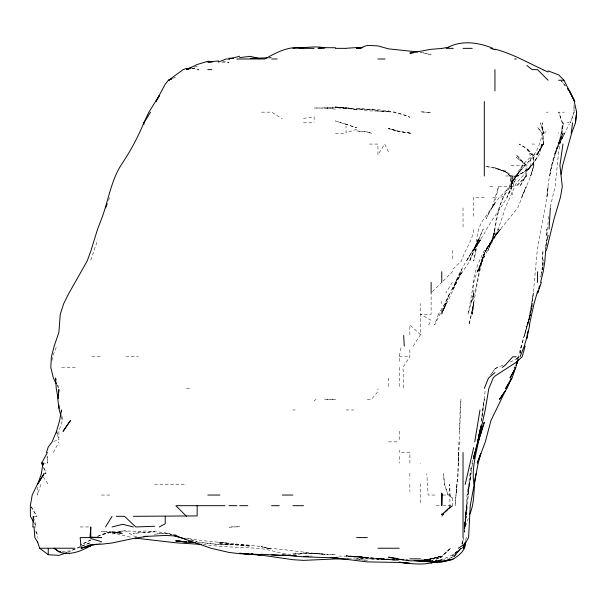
<?xml version="1.0" encoding="UTF-8"?>
<svg xmlns="http://www.w3.org/2000/svg" width="607" height="607" viewBox="0 0 607 607"><rect width="100%" height="100%" fill="white"/><g stroke="black" fill="none" stroke-linecap="round" stroke-linejoin="round"><path stroke-width="0.46" stroke-dasharray="3.04 2.28" d="M459.62 431.236L460.098 409.96L460.948 399.33L458.414 463.141L458.725 452.503L457.701 473.779L455.174 505.684L456.798 484.409M526.777 175.984L527.005 165.347L516.216 157.221L526.064 165.347L516.216 154.709L526.011 165.347L525.882 175.984L519.713 186.615L526.026 175.984L516.216 186.258L526.777 175.984L524.509 175.984M52.354 360.33L52.475 356.787M543.424 144.071L543.811 133.441L540.458 122.804L543.386 133.441L542.248 122.804C543.735 137.698 537.62 153.07 526.846 163.351L537.483 154.155L543.424 144.071L542.605 133.441L537.483 127.311L542.241 133.441L543.364 144.071L537.483 153.715L543.477 144.071L541.922 144.071L537.612 154.709L543.159 144.071L537.483 153.146C523.735 159.383 516.375 173.352 510.798 186.615C500.069 198.041 497.99 213.755 494.94 228.422L492.573 239.795L494.94 228.399C496.556 209.483 504.151 190.993 516.216 176.364L526.846 169.99L532.013 165.347L526.846 169.96L517.718 175.984L526.846 169.99L531.231 165.347L526.846 171.235L531.019 165.347L530.063 154.709L526.846 148.548L519.228 144.071L526.846 148.632L531.633 154.709L533.022 154.709C536.376 169.922 526.891 183.61 521.618 197.252L526.307 186.615L517.718 207.89L494.94 236.002L485.706 250.433L481.305 261.063L478.574 271.701L481.844 261.063L477.489 271.701L484.303 256.306L477.61 271.701L481.844 261.063L478.483 271.701L484.303 253.946C477.079 277.042 475.023 301.429 469.014 324.882L473.672 302.954L471.882 314.244L473.581 303.606L472.466 314.244L473.452 303.606L473.513 292.969L473.672 295.412C470.759 279.524 477.299 264.424 484.303 250.57L484.416 250.433C495.722 238.817 500.464 222.936 505.335 207.89L516.216 183.261L532.271 165.347L537.483 156.803L531.55 165.347L539.289 154.709L541.922 144.071M458.938 441.866L458.171 473.779L455.925 495.046M546.99 235.364L548.652 215.864M542.294 269.925L542.962 250.433L541.983 269.925M464.363 528.727L466.335 516.314L464.317 532.271L467.056 495.046L471.1 465.797M464.939 526.952L467.58 495.046L472.496 463.141L467.967 495.046L470.85 473.779M529.236 319.563L529.645 314.244L533.606 292.969L530.055 316.019M465.728 516.314L466.95 505.684L464.393 526.064L466.608 505.684L464.689 526.952L467.367 505.684L469.219 484.409M481.404 420.598L485.334 389.595M482.178 417.055L484.303 399.33L480.85 423.254M511.299 186.615L512.467 175.984L511.451 186.615L510.813 175.984L511.564 186.615L507.02 197.252L511.322 186.615L514.379 175.984L510.434 186.615L515.867 175.984L510.183 186.615L499.417 197.252L484.12 218.52C474.788 231.055 477.079 246.7 473.672 260.964L476.04 250.433L477.519 239.795L475.099 250.433L479.758 239.795L473.672 250.433L483.202 229.158L469.401 261.063L473.672 251.237L469.826 261.063L455.417 282.338L462.276 271.701C454.689 284.782 449.726 299.152 441.767 312.074L446.221 303.606L441.767 312.893L446.062 303.606L441.767 314.244C446.084 303.333 449.104 291.519 456.775 282.338L452.397 288.682L461.001 271.701L452.397 290.753C459.142 269.69 472.155 251.73 484.303 233.642C492.33 217.162 505.555 203.808 512.171 186.615L511.906 175.984L505.578 170.946L494.94 167.843L485.19 166.356L494.94 168.253L505.578 171.811L510.487 175.984L505.578 171.796L509.941 175.984L511.564 186.615M545.754 247.77L546.77 239.795L545.314 249.545L546.937 239.795M520.161 353.244L521.269 346.149L530.192 314.244L527.468 324.882C533.758 300.518 534.623 275.312 537.301 250.433C540.738 229.127 545.731 208.095 548.121 186.615L547.036 197.252C548.038 179.293 551.786 161.394 558.751 144.8L564.616 133.441L559.168 144.071C554.935 154.353 551.649 165.005 549.813 175.984C551.687 161.113 556.293 146.659 563.342 133.441L554.578 154.709L558.751 142.281L562.772 133.441L558.751 143.51L561.665 133.441L563.531 122.804L558.751 143.874L561.665 133.441L562.257 122.804L558.751 112.166L564.328 112.166M543.713 261.063L544.001 259.295M542.256 269.925L542.84 266.382M542.984 265.494L543.568 261.951M520.207 353.244L521.405 346.149L530.336 314.244L524.471 335.512L530.336 314.244L527.604 324.882L529.608 318.675M472.481 460.402L471.973 463.141L472.534 460.417M463.702 537.59L462.268 543.69M517.604 358.525L521.132 346.149M541.292 274.356L540.754 277.02L541.398 274.356M541.467 273.476L541.823 271.701M399.224 361.37L399.224 356.787L401.394 346.149M464.302 531.383L465.212 526.952L468.71 517.202M461.859 543.629L463.035 538.106M541.581 273.476L541.96 271.701M462.276 543.993L463.035 540.609L462.124 543.993M530.928 311.581L532.711 303.606L527.529 324.882M498.514 186.615L494.94 202.45L486.199 218.52L491.511 207.89L494.94 203.451L491.898 207.89L498.514 186.615L510.654 186.615M473.672 229.643C472.466 241.176 464.514 250.183 461.479 261.063L452.397 269.599L452.397 271.701L443.095 281.011M550.261 207.002L555.094 186.615L558.751 151.022L561.968 133.441L562.484 122.804L558.751 112.166M40.745 484.409L37.611 495.046L37.353 485.297M441.107 303.606L441.767 301.436M90.792 260.198L97.735 239.795M518.378 358.525L518.924 356.787L518.378 358.441M533.932 165.347L530.564 175.984L533.917 165.347L533.022 154.709L526.846 148.503L531.633 154.709M62.005 416.167L62.4 420.598L58.887 431.236L58.887 439.863L53.78 441.365M452.397 506.056L441.767 514.266L452.526 505.684L452.397 497.968L449.946 495.046L449.764 484.409L449.946 505.684L441.767 516.314L441.767 513.537M108.471 200.522L109.723 197.252M462.451 544.388L463.035 542.855M53.128 355.148L56.739 346.149M229.051 527.225L239.689 526.732L229.051 526.952M485.706 250.433L484.303 253.521L492.345 239.795L500.35 229.158L494.94 236.586L498.924 229.158C490.555 246.89 478.635 263.097 473.794 282.338L467.989 314.244L473.672 293.629L470.941 303.606C477.512 287.43 478.172 269.607 484.303 253.286L481.397 261.063C485.661 249.302 492.444 238.407 500.836 229.158M559.244 144.071L569.389 123.752M460.743 271.701L463.035 267.171M53.424 452.503L58.887 441.866M428.663 324.882L431.129 320.268L420.492 314.244L431.129 314.244L431.129 292.969M452.397 282.232L445.872 292.969M413.147 346.149L420.492 334.677L420.492 303.606M409.854 349.67L409.854 356.787L402.896 367.417L403.761 378.055L403.792 388.692M456.297 554.305L460.614 548.227L454.044 556.733M494.94 368.942L497.588 367.417L494.94 368.965L490.57 375.02L494.94 368.965L497.118 367.417L504.728 364.625M454.15 556.733L461.153 548.227L452.397 555.572L460.167 548.834M441.767 516.314L451.312 505.684L441.767 514.69L452.397 505.684L443.247 505.684M461.153 548.227L452.397 557.218L449.134 558.531M432.457 291.641L441.767 282.338M450.576 548.227L441.767 556.665L436.532 558.857L441.767 556.687L450.576 548.227L441.767 555.883L431.645 558.857L441.767 555.974L431.129 558.857L424.923 559.897M516.216 359.169L518.765 356.787L516.216 359.147L508.848 362.728M543.842 133.441L548.121 129.822M460.986 548.227C454.211 555.253 445.037 559.039 435.56 560.701L440.879 560.193M314.138 400.886L316.088 399.33M90.792 539.881L80.154 545.139L90.792 540.025M80.154 546.99L67.749 552.355M98.053 536.391L101.43 534.79L112.06 532.043L122.697 533.151L112.06 532.043L101.43 534.79M97.203 536.444L101.43 534.532L112.06 531.322L122.697 531.368L112.06 533.948L122.697 530.95L133.335 531.155L143.973 532.362L133.335 533.485L143.973 530.988L154.603 531.861L143.973 532.688L154.603 531.345L165.241 532.893L174.991 535.366M172.661 78.447L175.878 76.998L174.209 77.719M80.154 546.672L69.524 550.959L62.43 551.368M81.793 546.3L90.792 542.499L81.793 546.034M567.386 122.804L569.389 121.992M448.96 558.531L452.397 557.218L461.328 548.227L460.872 548.227M356.681 129.321L346.043 132.819L346.043 126.157M500.6 197.252L505.578 195.629M194.49 67.104L197.146 66.269L194.49 66.929M439.104 560.671L441.767 559.912L439.104 560.663M431.129 560.595L437.397 558.857L441.767 556.687M441.767 560.329L448.095 558.857M424.035 560.011L441.767 556.839L424.217 559.995M269.022 58.143L270.737 57.802M98.766 543.295L101.43 542.886M303.5 118.365L314.138 116.756L314.138 122.326M441.767 560.102L437.336 560.762L440.879 560.405M421.379 560.208L431.129 558.857M424.035 559.927L431.129 559.123L421.379 559.654M438.216 560.709L440.879 560.519L432.017 560.724M191.827 68.629L196.258 68.394M268.939 57.756L271.595 57.635M191.827 68.424L197.146 68.348M261.594 112.166L271.595 112.166L282.232 118.805M546.224 112.166L548.121 112.166M303.5 122.804L313.288 122.804M335.405 133.441L344.647 133.441M369.451 144.071L377.949 144.071L377.949 154.709L384.686 144.071L388.586 152.114M532.119 144.071L534.426 144.071M535.852 154.709L536.8 154.709M511.071 165.347L527.005 165.347M505.578 175.984L518.856 175.984M489.963 186.615L494.94 186.615M484.303 197.252L473.672 197.252L473.672 218.52M492.808 197.252L494.94 197.252M91.839 356.787L101.43 356.787M125.945 356.787L138.366 356.787M399.224 356.787L409.854 356.787M61.648 367.417L77.529 367.417M186.508 388.692L191.774 388.692M367.318 399.33L371.454 399.33L377.949 391.523L377.949 388.692M292.87 409.96L295.268 409.96M346.043 409.96L353.767 409.96M388.586 441.866L399.224 441.866M42.528 463.141L47.816 463.141L47.551 456.047M409.93 463.141L409.854 452.503L399.224 452.503L399.224 450.128M420.052 463.141L420.492 463.141M43.522 473.779L46.003 473.779L43.992 466.684M154.603 484.409L186.508 484.409M101.43 495.046L112.06 495.046M434.862 495.046L428.155 495.046L426.789 473.779M442.837 495.046L445.621 495.046M449.946 495.046L448.087 495.046L444.506 484.409L443.527 473.779L444.506 484.409L448.087 495.046L452.397 497.968M436.167 505.684L440.834 505.684M34.106 516.314L36.89 516.314L31.01 506.443M32.884 526.952L36.481 526.952L34.06 518.977M80.154 526.952L89.525 526.952M394.793 559.305C375.247 558.759 355.884 555.564 336.293 556.187M221.965 62.142L229.051 62.24L222.852 61.474M394.793 559.927L388.586 559.775L346.043 555.686L398.336 560.42L346.043 556.429M309.707 556.058L312.362 556.171M199.809 542.802L207.784 543.212L197.146 542.112M377.949 558.432L384.747 558.857M203.353 544.555C220.705 546.937 238.24 547.119 255.714 548.227C271.868 548.607 287.172 557.871 303.5 553.265L292.87 553.205L314.138 553.44L303.5 552.947L335.405 554.692C312.484 554.358 290.009 549.464 267.163 548.227L271.595 549.153C254.341 544.039 236.214 544.517 218.421 543.675L250.327 546.05L239.689 544.866L229.051 544.077L250.327 546.103C229.218 542.134 207.571 542.279 186.508 538.143M356.681 559.502L367.318 560.314L350.383 558.501M380.073 558.857L388.586 559.616M346.916 558.144L349.518 558.41M175.878 534.904L165.241 533.075L154.603 534.221L165.241 533.136L171.447 534.964M409.854 133.085L399.224 131.582L388.586 128.472L399.224 131.461L388.586 128.676L399.224 131.347L411.827 133.441L399.224 131.347M112.06 532.058L122.697 533.803L112.06 531.884L101.43 531.421L112.06 532.643L131.969 537.59M190.059 540.025L197.146 541.505L186.508 538.242M420.492 52.27L431.129 54.721L420.492 52.179M136.583 536.8L133.335 535.746L122.697 529.258M420.492 334.677L409.854 324.882L409.854 335.512M43.325 476.814L48.249 484.409M30.82 506.443L36.89 516.314M35.722 531.762L37.611 534.964L37.611 537.59M34.136 522.862L36.481 526.952M56.762 384.603L58.887 388.692L56.921 382.486M35.828 530.958L37.611 534.964M43.317 467.231L46.003 473.779M61.337 417.055L62.4 420.598M57.49 434.68L58.887 439.863M46.982 456.934L47.816 463.141M511.443 186.615L512.528 197.252M546.831 235.364L546.687 229.158L546.732 235.364M558.751 132.667L558.751 133.441M537.483 153.146L537.483 154.709M463.035 207.89L463.035 229.158M452.397 250.433L452.397 261.063M420.492 483.741L420.492 503.704M409.854 473.346L409.854 479.181M409.854 484.409L409.854 491.389M399.224 367.417L399.224 388.692M399.224 431.236L399.224 440.075M399.224 456.464L399.224 463.141M388.586 378.055L388.586 388.692M466.328 537.59L465.683 540.245L466.328 537.59M494.864 229.158L492.125 239.795L488.043 250.433L491.996 239.795L494.94 229.158M515.745 175.984L512.991 186.615L516.216 177.487L522.976 165.347L516.216 175.984L525.101 165.347L515.745 175.984M574.017 112.166L570.413 122.804L574.146 112.166L574.01 105.079L574.017 112.166M438.421 314.244L434.635 324.882L445.227 303.606L449.878 292.969L444.764 303.606L438.421 314.244M494.94 232.595L492.125 239.795L485.767 250.433L492.945 239.795L485.797 250.433L492.027 239.795L494.94 232.595M478.642 239.795L473.672 250.433L480.698 239.795L473.672 249.507L480.752 239.795L473.672 249.242L466.54 261.063L478.642 239.795M335.436 399.33L324.775 399.33L335.436 399.33M335.405 107.325L324.775 107.871L346.043 107.522L356.681 109.662L346.043 108.099L356.681 109.275L335.405 107.727L346.043 107.522L335.405 107.325M229.051 544.198L218.421 544.433L207.784 543.394L218.421 544.433L229.051 544.198M388.586 111.316L367.318 110.853L356.681 108.152L377.949 110.413L367.318 109.306L356.681 109.063C374.678 109.184 393.207 109.51 409.854 117.234C399.74 113.031 388.882 111.066 377.949 111.013L388.586 111.316M324.775 107.932L314.138 108.008L324.775 108.145L335.405 109.131L324.775 107.932M394.793 559.844L356.681 558.432L394.793 559.874M356.681 556.323L346.043 556.05L356.681 556.384L367.318 557.529L356.681 556.323M367.318 557.567L356.681 557.029L367.318 557.567M324.775 554.237L314.138 553.622L324.775 554.267M425.37 112.166L420.492 111.771L431.129 112.652L425.37 112.166M367.318 131.962L356.681 130.922L367.318 132.091L372.023 133.441L367.318 131.962M229.051 543.409L218.421 542.233L229.051 543.409M346.043 108.554L335.405 106.749L346.043 108.585M267.383 548.227L260.957 546.626L267.383 548.227M346.043 124.185L335.405 120.945L356.681 127.804L346.043 124.185M505.578 171.811L494.94 167.911L505.578 171.895M565.352 85.883L561.316 80.966L565.352 85.936"/><path stroke-width="0.91" d="M549.069 229.158L550.337 207.89M58.386 398.435L58.583 394.861M58.735 392.175L58.887 389.497L57.84 399.33L58.887 408.42M545.663 250.433L544.874 261.063L543.197 271.701L540.617 282.338M480.478 428.572L480.729 426.804L478.096 441.866L484.303 422.206L478.104 441.866L485.228 409.96L488.772 388.692L493.218 378.055L494.94 376.105L516.216 362.258L522.149 356.787L525.169 346.149M511.625 378.055L506.799 388.692L499.493 399.33L505.578 390.438L490.904 420.598L485.334 441.866L477.269 463.141L480.82 453.391L478.172 463.141L470.266 505.684L468.596 537.59L463.035 547.385L464.347 544.115M480.744 426.804L480.274 431.236L477.921 440.986L480.827 426.804M561.164 174.209L562.681 165.347L571.559 133.441L575.466 122.804L576.642 112.166L574.268 101.536M575.466 122.804L576.65 112.166M571.187 133.441L572.56 122.804M528.022 331.081L526.846 338.691M480.016 409.96L474.75 441.866M562.977 144.071L559.92 165.347L562.287 186.615L560.443 197.252L554.153 218.52L546.391 250.433M481.161 425.029C479.53 444.992 470.66 464.173 473.968 484.409M42.649 465.592L41.64 463.141L42.991 463.141L41.359 473.779L37.611 484.409L44.008 473.779L37.611 483.938M465.561 542.021C466.017 550.412 458.755 555.708 452.397 559.571C442.306 562.53 431.736 562.257 421.379 561.141M473.672 447.579L465.205 484.409M478.043 440.098L479.56 432.123M476.025 473.779C472.861 487.292 475.607 501.503 469.537 514.546M517.081 361.127L515.829 367.417L510.039 378.055L515.654 367.417L512.111 378.055L505.578 388.692L511.155 378.874M480.069 431.236L477.975 441.866L473.672 457.086L475.122 452.503L473.672 458.991L474.879 453.429M529.767 324.882L526.846 338.046M529.387 324.882L534.046 303.606L537.483 291.732M56.337 383.783L53.355 378.055L50.806 367.417L51.383 356.787L54.182 346.149L58.887 332.37L60.26 314.244L63.712 303.606L69.061 292.969L87.165 261.063L90.792 251.184L97.575 229.158L101.68 218.52C108.35 200.871 110.77 181.698 120.914 165.347C129.928 151.955 137.751 137.789 143.844 122.804M547.082 239.795L548.121 235.364M475.076 452.503L477.701 441.866M46.382 452.503L48.249 447.048L52.073 441.866L56.557 431.236L59.63 420.598L61.459 409.96L61.618 411.736M465.394 542.021L463.756 548.227L465.038 542.908L463.035 548.227L464.507 543.796M537.483 292.908L538.242 290.267M538.743 288.507L539.494 285.859M526.846 337.454L524.266 346.149L520.024 356.787M516.216 365.467L517.839 360.262M517.839 360.095L516.216 365.057L518.59 359.268M537.772 292.969L541.353 282.338M478.013 440.986L481.647 431.236M105.648 207.89L107.219 203.8M484.303 388.419L488.506 378.055L494.94 372.599M143.973 122.546L148.859 112.166L159.36 95.458M37.331 484.409L32.194 495.046L30.35 505.684L30.388 516.314L33.673 522.043M517.915 359.959L516.216 363.123L518.105 359.959M41.64 463.141L47.414 452.503M159.52 95.458L155.931 101.536L165.241 84.214L168.389 80.261L171.72 78.811M150.498 112.166L143.973 122.804L143.973 124.344M105.527 526.952L112.06 516.314M502.247 367.417L505.578 364.822L512.756 356.787L516.216 356.787M458.376 548.227L463.035 545.078M452.397 559.252L453.057 558.857M90.792 537.119L89.973 537.59L90.792 526.952L90.792 537.119L101.43 537.59L80.154 537.59L81.171 548.227L96.999 544.176M159.307 526.952L165.241 523.78L165.241 516.314M171.857 78.811L168.64 80.261L183.041 69.63L186.508 68.5L189.172 68.462M356.681 48.355L359.116 48.355L367.318 45.358L377.949 45.904L388.586 48.871L417.836 51.929M66.861 552.658L58.887 555.382L48.249 554.707L39.622 548.227L37.611 541.937M190.059 68.508L186.508 69.63L197.146 64.494L207.784 61.322L212.215 61.633M451.509 559.259L441.767 562.12L435.56 561.771M60.662 551.467L58.887 551.566L54.099 548.227L58.887 551.884C69.934 555.966 81.11 551.08 90.792 545.754L81.171 548.227L90.792 544.525L101.43 544.206L112.06 542.999L133.335 538.485L147.516 536.269M229.051 58.993L239.689 56.231M112.06 526.952L122.697 524.296L133.335 526.952M190.947 67.809L186.508 68.917L189.172 68.773M450.629 559.434L441.767 561.574L451.509 559.449M436.448 561.801L431.129 562.917L435.56 561.665C423.807 565.542 411.227 563.812 399.224 562.188L409.854 563.326L399.224 562.454L367.318 561.9L331.862 557.56M292.87 48.355C303.508 48.325 314.107 45.533 324.775 47.87L318.03 48.355L324.775 47.68L335.405 47.741M359.116 48.355L361.848 47.885M442.048 48.355L448.945 47.232M145.741 536.254L143.973 536.505L165.241 535.45L175.878 535.973L210.895 548.227L229.051 552.446L239.689 553.683L260.957 555.086L292.87 559.692L303.5 560.375L335.405 558.948L347.819 559.093M239.689 57.582L250.327 56.345L259.189 58.553M362.887 47.437L356.681 48.112L360.08 48.272M413.405 52.847L409.854 53.135L431.129 49.296L441.767 48.454M346.043 48.294L356.681 47.574L360.93 48.226M154.603 526.261L135.801 526.952L124.518 516.314L116.256 516.314M299.031 48.355L303.5 48.135C289.577 45.343 276.481 52.475 264.728 58.993L236.776 58.993M268.051 57.802L250.327 58.355M133.335 516.314L197.146 515.912L197.146 505.684M303.5 556.391L308.819 556.316M296.413 555.883L282.232 554.973L303.5 556.816L335.405 557.894L330.974 557.499M303.5 48.355L314.138 48.355M335.405 48.355L345.595 48.355M453.285 48.355L446.198 48.355C460.501 39.796 478.202 42.224 492.937 48.355M463.035 48.355L472.269 48.355M229.545 58.993L226.062 58.993L218.421 62.089L218.421 60.928L207.784 62.035L212.215 62.043M271.595 58.993L277.156 58.993M377.949 58.993L384.997 58.993M514.607 58.993L516.216 58.993M197.146 69.63L198.648 69.63M207.784 69.63L211.782 69.63M558.592 80.261L563.979 80.261L574.738 101.536L569.457 90.898L567.659 88.69M514.144 367.417L515.237 367.417M207.784 495.046L219.916 495.046M282.232 495.046L292.87 495.046M224.985 505.684L175.878 505.684L186.508 516.314M229.051 505.684L236.92 505.684M239.689 505.684L247.823 505.684M271.595 505.684L279.273 505.684M292.87 505.684L303.5 505.684M356.681 537.59L367.318 537.59M39.622 548.227L74.744 548.227M377.949 548.227L399.224 548.227M409.854 558.857L420.492 558.857M421.379 560.898L431.129 560.982L409.854 560.8L395.43 558.857L399.224 559.282M401.88 559.358L403.655 559.404M229.051 58.151L233.483 58.31M338.069 557.78L332.75 557.514M188.284 541.74L190.947 541.854M195.378 542.582L186.508 542.15L175.878 540.731L186.508 541.937L175.878 541.042L183.853 541.512M260.957 554.282L282.232 555.428L271.595 554.844M415.173 560.549L420.492 560.891M201.577 544.426L175.878 542.787L135.111 538.098M403.655 559.745L399.224 559.404L388.586 557.165L396.561 558.402M406.311 559.942L408.086 560.079M414.293 560.564L420.492 561.065M418.724 560.542L420.492 560.739M185.696 539.077L174.103 535.746M175.878 535.738L178.337 536.429M90.792 538.538L101.43 541.694M490.668 48.355L494.94 49.751M494.94 49.167C512.027 53.469 527.195 62.46 543.022 69.63M548.121 70.867L558.751 74.934L563.979 80.261M542.461 69.63L548.121 72.005M526.846 65.503L532.195 69.63L537.483 69.63L548.121 80.261M567.659 88.774L569.389 90.898L574.73 101.536M37.611 542.104L34.849 537.59L34.045 526.952L32.884 526.952L33.248 516.314L33.787 518.09M56.079 379.83L55.518 378.055L56.276 388.692L58.166 398.442M61.072 416.167L59.205 409.96L59.046 405.317M42.991 463.141L43.492 464.916M56.557 431.236L57.255 433.823M403.678 335.512L404.3 346.149M537.483 271.701L537.483 282.338M494.94 69.63L494.94 90.898M484.303 101.536L484.303 175.984M463.035 452.503L463.035 526.375M463.035 526.952L463.035 537.59M441.767 271.701L441.767 282.338M431.129 282.338L431.129 292.969M69.524 553.281L69.524 553.751M48.249 548.614L48.249 554.707M442.146 495.046L441.767 505.684L441.767 493.096L442.146 495.046M527.498 333.744L527.233 335.512L527.536 333.744M478.324 440.098L477.997 441.866L478.316 440.098M478.976 436.554L478.65 438.322L478.976 436.554M479.962 431.236L479.302 434.779L479.962 431.236M70.42 420.598L63.136 431.236L70.42 420.598M441.767 561.498L431.129 561.983L441.767 561.498M260.957 554.472L250.327 554.274L239.689 553.258L250.327 554.274L260.957 554.472M252.982 554.145L251.215 553.933L252.982 554.161M260.957 555.086L255.646 554.457L260.957 555.132"/></g></svg>
